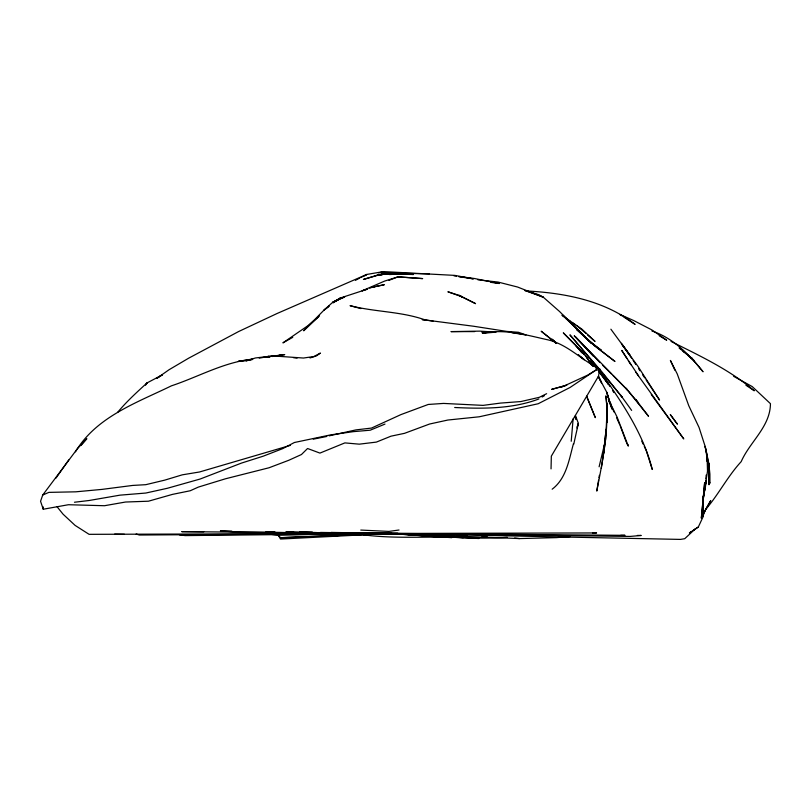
<?xml version="1.0" encoding="UTF-8"?>
<svg xmlns="http://www.w3.org/2000/svg" width="811" height="811" viewBox="0 0 811 811"><rect width="100%" height="100%" fill="white"/><g stroke="black" fill="none" stroke-linecap="round" stroke-linejoin="round"><path stroke-width="1.22" d="M606.831 405.591L605.888 395.859C609.629 427.792 602.816 459.817 596.784 491.081L598.569 480.173M693.334 530.333L698.301 527.038L703.218 516.516L703.238 497.559L707.516 471.221L707.03 454.87L705.134 446.364L699.072 427.509L688.782 405.753L677.256 373.972L670.393 360.429L674.894 370.232M703.208 499.181L706.128 480.771L703.208 499.181L701.333 518.188L704.647 482.657L703.208 499.181L703.218 516.516M551.044 468.89L551.328 456.167L598.508 376.182L599.694 368.954C581.386 360.236 567.153 343.621 546.411 339.515C525.396 334.791 504.026 328.607 482.393 333.331L493.585 332.348M607.307 410.447L606.831 422.43L606.922 403.006L607.307 410.447L607.074 408.014M706.766 461.175L707.03 454.87L709.159 470.086L708.976 484.765L708.743 463.091L705.134 446.364L707.253 458.844M606.831 415.445L605.675 439.065L601.296 468.464M705.813 481.247L705.529 486.195L702.843 498.765M705.965 478.774L706.178 475.064M571.218 441.275L573.124 418.831M604.388 445.31L603.303 455.174L606.141 429.293L604.651 442.847M598.974 477.75L599.37 475.327M573.772 444.154L578.365 423.403L575.546 415.759M599.106 466.791L604.894 442.644M573.478 443.617C568.998 459.736 566.453 478.378 552.169 489.205M577.016 428.096L578.365 423.403L577.148 426.9M81.201 445.269L86.838 438.67L77.501 448.584L42.73 495.024L40.55 501.289L43.257 509.227L68.438 504.726L104.507 505.719L125.512 502.029L148.433 501.208L172.459 494.386L190.22 490.756L198.35 487.097L225.407 478.804L269.039 467.765L288.767 460.283L301.459 454.525L307.562 448.503L319.94 453.096L344.878 442.897L359.293 444.164L376.375 442.096L391.003 436.176L404.537 433.327L429.597 424.021L447.895 420.027L479.21 416.793L538.18 403.746L570.143 387.425L596.197 369.897L599.025 370.13L599.694 368.954L596.055 368.356M702.61 514.863L710.73 500.62L705.661 509.47C718.668 494.335 727.629 476.331 741.173 461.652C749.952 441.63 770.278 426.728 770.45 403.675L752.233 386.583L733.651 376.334M702.508 515.076L705.296 510.19L702.904 516.171L702.742 507.412M145.666 384.931L147.055 382.904L162.393 374.844L156.746 378.382L169.023 369.755L188.659 358.188L238.596 331.547L277.119 313.482L366.795 274.442L383.512 271.594L454.87 275.395L473.391 278.893L458.874 276.652M75.453 451.808C96.418 416.712 136.643 402.803 171.405 385.843C198.381 376.892 223.785 362.162 252.434 359.172M56.01 478.064L68.742 459.969M117.605 412.383C126.435 401.688 136.846 392.25 147.055 382.904L145.554 384.86M318.693 316.716L303.649 330.787L323.995 310.116L332.824 302.199L340.508 297.931L367.565 289.091L362.061 290.835L384.627 281.082L397.937 276.865L422.582 278.589L397.937 276.865L388.976 280.363M698.301 527.038L694.915 529.248L684.748 538.697L680.51 539.406L378.686 533.232M319.544 315.763L307.845 325.748L282.917 342.871L292.751 337.335M329.327 305.737L323.995 310.116L328.85 306.538M335.653 301.52L340.508 297.931L333.189 302.868M364.697 275.841L366.795 274.442L360.652 277.595M690.171 532.411L694.915 529.248M689.36 532.969L691.347 531.651M596.197 369.897L587.843 375.037L561.07 387.394M538.909 398.941C512.481 409.018 482.768 408.856 454.687 407.497M542.153 397.015L544.313 395.727M355.411 280.332L359.628 278.122M546.634 393.7L539.274 397.329L520.905 401.546L500.417 403.097L483.082 405.378L443.526 403.422L428.269 404.456L400.898 414.614L371.489 428.076L355.928 429.891L329.175 435.842M42.73 495.024L48.883 492.378L75.798 491.821L101.943 489.398L132.639 485.434L145.767 484.684L164.643 480.163L182.262 474.84L199.526 471.982L290.48 445.34M384.982 424.082L370.201 430.205L353.241 431.665L330.635 434.878L294.373 442.512L282.674 448.645L263.18 456.198L241.516 463.071L200.145 479.027L167.319 488.293L145.838 493.037L119.977 495.156L89.21 500.488L74.46 502.242M310.015 357.955L316.412 355.897L320.426 353.079L313.857 356.536L303.466 358.036L272.678 355.907L255.455 357.965L245.713 360.925L252.708 359.415M313.299 439.156L326.772 436.47M566.869 385.113L551.622 389.371L565.916 385.499M378.646 272.932L383.512 271.594M259.226 358.168L268.999 356.353L264.477 357.175M264.467 357.124L284.742 354.6L271.999 356.475L281.944 355.046L276.5 356.161M399.022 530.009L388.895 531.408L360.763 530.07M252.383 359.395L238.363 361.321L244.628 360.804M570.315 536.517L556.437 537.632L519.527 538.575L390.081 533.466L331.152 532.411M372.361 533.202C417.391 533.395 462.27 540.42 507.26 537.318M278.112 535.321L280.677 537.683L397.674 533.232M381.971 274.97L377.064 275.253L363.44 279.44L383.167 273.712L404.081 273.723L413.377 274.503L383.167 273.712L377.064 275.253L386.107 273.996L404.081 273.723L389.341 274.554M280.677 537.683L390.081 533.466L596.602 532.949L592.598 532.979M463.263 537.744C429.962 535.909 396.417 539.244 363.298 534.804M347.159 534.936L357.093 534.855M620.679 535.351L625.038 535.331L181.745 531.651L203.764 531.803M403.726 272.942L381.839 273.064L429.404 273.814M511.883 332.682L525.974 334.963L518.482 332.287L506.875 331.425L473.685 326.255L422.217 319.585L433.054 321.075M269.881 533.192L272.415 533.202M274.949 533.212L390.081 533.466L630.035 536.426L641.187 535.463L637.395 535.432M481.906 331.699L488.07 331.74L481.967 331.669M474.638 331.598L450.967 331.608L479.777 331.131L496.068 332.125M231.804 531.104L220.41 530.941L238.829 532.087L405.206 533.962M265.988 531.621L274.858 531.752M320.436 532.432L364.757 533.091M114.645 534.114L124.407 534.277M481.541 331.78L490.067 332.104M293.541 531.732L286.019 531.6L316.625 532.553M299.806 531.854L312.347 532.077M407.72 534.043L425.37 534.631M432.922 534.875L446.78 535.331M456.867 535.665L466.943 535.99M482.069 536.487L487.107 536.649M478.794 538.524L390.081 533.466L89.078 534.327L75.109 525.406L63.045 514.164L56.963 506.611M451.798 537.673L390.081 533.466L139.289 535.017L136.157 534.013M438.599 536.953L390.081 533.466L185.09 535.595L179.403 534.844M514.62 538.068L519.527 538.575M293.47 357.702L297.1 358.087M477.983 279.856L498.015 282.056L517.6 287.033L543.299 297.201L559.499 311.454L591.746 343.509L576.449 329.367L597.413 347.797L614.971 361.463L593.611 345.121M527.211 290.997C565.145 293.065 604.418 300.617 635.104 324.41L623.852 317.071M454.028 275.872L456.431 276.176M458.823 276.49L474.394 278.497L499.272 283.505L490.837 282.34M269.911 534.185L276.592 535.078L390.081 533.466L280.505 539.051L278.041 534.804M360.925 308.585L350.038 305.656C374.925 312.113 401.232 311.292 425.593 320.071M651.922 330.979C673.089 337.974 689.441 354.721 703.056 371.773L691.134 357.458L694.469 361.007L687.758 355.259M671.042 341.411C699.852 355.867 729.464 369.613 754.291 390.77L745.917 385.215M561.942 315.317L581.923 329.165L595.041 341.431L587.63 334.953M563.189 315.976L564.081 316.493M659.231 335.744L666.693 340.194L651.811 329.895L633.655 320.527L619.756 314.404L621.804 315.732M566.119 318.682L570.305 321.42M572.404 322.788L575.546 324.836M591.229 343.023L601.346 350.281L588.239 340.174L562.368 314.932L591.746 343.499M576.601 325.525L586.008 333.412M580.524 356.769L584.315 359.79L578.334 354.61M556.427 343.438L541.18 331.212L556.528 343.469M684.048 351.974L692.371 358.817L682.923 350.991M681.027 349.429L679.131 347.858L683.926 351.974M556.589 343.276L552.098 339.191L556.417 343.235M599.907 362.517L575.141 336.514L627.41 389.969L648.516 416.256L635.682 399.488L638.45 403.047L625.869 388.165L627.41 389.969L613.116 375.615M602.543 365.143L611.352 373.871M574.806 336.413L574.218 335.784L593.49 356.364M596.896 366.643L569.92 334.862L602.796 372.928L622.057 397.086L604.002 375.057M600.059 370.384L601.64 372.249M676.262 422.663L677.489 424.143L670.281 414.553L675.644 421.923M581.801 352.805L575.577 345.172L563.31 332.845L584.68 354.64L575.577 345.172L585.988 356.313L593.287 366.46M595.811 367.353L590.692 360.804L595.872 367.677M598.842 371.61L608.463 384.384L598.761 371.185M610.886 329.195L629.914 355.127L621.439 343.317M651.304 394.541L683.764 438.923L635.571 371.874M620.476 394.916L631.637 410.396M631.81 358.381L622.067 344.533L637.791 366.096L659.546 400.036L646.073 379.852M592.861 366.096L585.988 356.313L591.391 364.859M642.636 374.834L644.704 377.845M633.158 360.439L635.865 364.555M638.571 368.681L639.92 370.739M609.902 386.421L600.698 372.127C621.753 402.236 643.265 433.307 652.267 469.488L646.276 450.602L644.269 446.395M612.538 390.496L613.856 392.544M626.964 358.594L621.743 350.413L638.571 375.959M628.272 360.631L630.887 364.717M608.351 399.417L617.039 416.945L628.221 445.888L626.68 443.13M608.96 400.401L610.845 403.655M598.376 376.639L606.75 392.21L612.062 409.119L608.737 400.411M598.336 376.699L601.073 381.961M608.483 400.097L610.592 404.425M641.754 441.143L643.265 444.296M616.542 417.604L619.614 424.447M611.119 405.51L614.039 412.018M598.812 376.608L601.62 383.015M586.718 396.255L595.335 417.645L586.596 396.336M627.4 443.84L628.221 445.888M626.214 441.965L620.131 425.582M575.222 417.118L576.104 419.459L575.313 415.911M709.047 480.913L709.939 483.275L709.899 474.029L708.743 463.091L709.159 470.086L707.679 461.347M43.165 506.865L43.257 509.227M338.4 299.573L332.824 302.199L344.726 296.917L338.4 299.573M374.601 286.699L369.532 287.895L384.323 284.702L374.601 286.699M269.799 356.992L265.015 357.043L269.749 357.002M538.585 294.626L524.829 290.47L543.299 297.201L538.585 294.626M459.087 295.386L447.885 291.778L462.169 296.867L459.087 295.386L475.499 303.598L459.087 295.386M608.108 396.721L606.75 392.21L609.456 401.627L608.108 396.721"/></g></svg>
